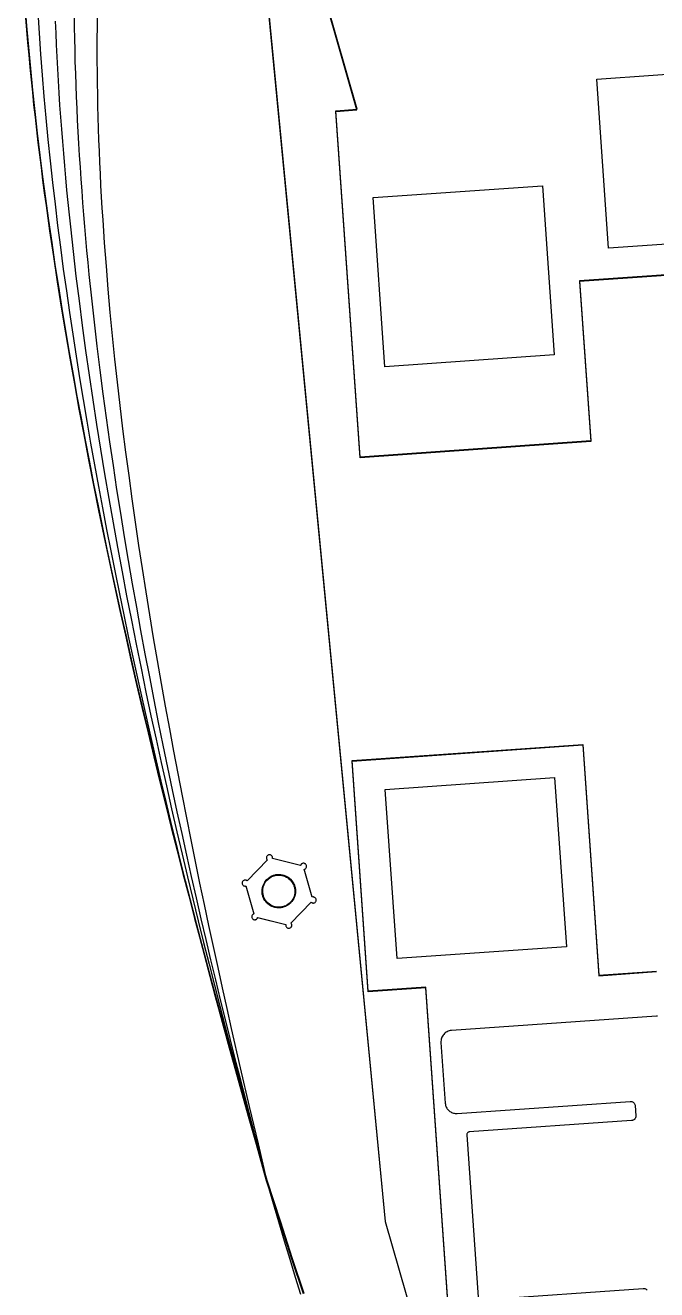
# Model space of a CAD drawing. Extents: x 5 to 192, y -377 to 0.
# Drawn here: x 5.7 to 57.7, y -174.2 to -70 of the extents above; entities that cross this region are included whole.
import ezdxf

# ---------------------------------------------------------------- set-up
doc = ezdxf.new("R2010")
doc.units = 0
for name, color, linetype in [('bottom', 7, 'CONTINUOUS'), ('hipro_lower', 7, 'CONTINUOUS'), ('hipro_upper', 7, 'CONTINUOUS'), ('mid_lower', 7, 'CONTINUOUS'), ('mid_upper', 7, 'CONTINUOUS'), ('plate', 7, 'CONTINUOUS')]:
    doc.layers.add(name, color=color, linetype=linetype)

msp = doc.modelspace()

# ---------------------------------------------------------------- linework, layer by layer
at = {"layer": 'bottom', "color": 7}
msp.add_lwpolyline([(5.678568, -69.413754), (5.760682, -70.429625), (5.847463, -71.448219), (5.938841, -72.469422), (6.034745, -73.493119), (6.135106, -74.519194), (6.239855, -75.547534), (6.348921, -76.578023), (6.462235, -77.610549), (6.579727, -78.644993), (6.701327, -79.68124), (6.826966, -80.719179), (6.956574, -81.758695), (7.090082, -82.799669), (7.227418, -83.841989), (7.368515, -84.885539), (7.513301, -85.930206), (7.661708, -86.975874), (7.969103, -89.069753), (8.290142, -91.166258), (8.624267, -93.26447), (8.970921, -95.363471), (9.329545, -97.462341), (9.699582, -99.560164), (10.080474, -101.656017), (10.471663, -103.748986), (10.872591, -105.838148), (11.2827, -107.922587), (11.701433, -110.001383), (12.128231, -112.073618), (12.562537, -114.138373), (13.003792, -116.194729), (13.45144, -118.241767), (13.904921, -120.27857), (14.363679, -122.304217), (14.827154, -124.31779), (15.294791, -126.318371), (15.766029, -128.305041), (16.240313, -130.276881), (16.717083, -132.232972), (17.195783, -134.172396), (17.675853, -136.094234), (18.156737, -137.997567), (18.637876, -139.881476), (19.118712, -141.745043), (19.598688, -143.587349), (20.077246, -145.407475), (20.553828, -147.204502), (21.027876, -148.977513), (21.966138, -152.447806), (22.88757, -155.811007), (23.787708, -159.059763), (24.66209, -162.186724), (25.506254, -165.184544), (26.581299, -168.523019), (27.590422, -171.61858), (28.534675, -174.481358)], dxfattribs=at)
msp.add_lwpolyline([(25.210326, -141.736253), (25.210326, -141.736253), (25.192946, -141.669249), (25.179146, -141.60213), (25.168867, -141.535005), (25.162051, -141.467979), (25.158566, -141.334657), (25.168216, -141.20302), (25.190528, -141.073924), (25.225026, -140.948225), (25.271236, -140.82678), (25.328683, -140.710444), (25.396894, -140.600073), (25.475393, -140.496524), (25.563706, -140.400653), (25.661359, -140.313316), (25.767874, -140.235369), (25.882784, -140.167667), (25.943236, -140.137926), (26.005608, -140.111068), (26.069839, -140.0872), (26.135872, -140.066427), (26.135872, -140.066427), (26.202875, -140.049051), (26.269992, -140.035256), (26.337116, -140.024981), (26.404139, -140.018169), (26.537461, -140.014691), (26.669097, -140.024349), (26.798195, -140.046668), (26.923897, -140.081172), (27.045345, -140.127388), (27.161685, -140.184841), (27.272058, -140.253056), (27.375609, -140.331559), (27.471481, -140.419875), (27.558822, -140.517529), (27.636769, -140.624047), (27.704468, -140.738954), (27.734209, -140.799406), (27.761064, -140.861776), (27.78493, -140.926007), (27.8057, -140.992039), (27.8057, -140.992039), (27.823076, -141.059046), (27.836871, -141.126167), (27.847145, -141.193294), (27.853957, -141.260321), (27.857437, -141.393645), (27.84778, -141.525282), (27.825463, -141.654377), (27.790963, -141.780074), (27.744747, -141.901517), (27.687297, -142.017849), (27.619086, -142.128216), (27.540584, -142.23176), (27.452269, -142.327627), (27.354616, -142.41496), (27.248098, -142.492902), (27.133188, -142.560599), (27.072736, -142.590338), (27.010367, -142.617194), (26.946133, -142.641061), (26.8801, -142.661831), (26.8801, -142.661831), (26.813095, -142.679208), (26.745978, -142.693005), (26.678853, -142.703281), (26.611828, -142.710096), (26.478508, -142.713577), (26.346875, -142.703923), (26.217782, -142.681609), (26.092087, -142.647109), (25.970647, -142.600897), (25.854315, -142.543449), (25.74395, -142.475237), (25.640404, -142.396737), (25.544539, -142.308424), (25.457204, -142.210771), (25.37926, -142.104253), (25.311562, -141.989344), (25.281822, -141.928892), (25.254965, -141.86652), (25.231097, -141.802287), (25.210326, -141.736253)], close=True, dxfattribs=at)
at = {"layer": 'hipro_lower', "color": 7}
for points in [[(32.974594, -76.994827), (25.098247, -49.526752), (43.410299, -44.275856)], [(9.685321, -69.242708), (9.695052, -70.188749), (9.709532, -71.137625), (9.728699, -72.089229), (9.752495, -73.043457), (9.780859, -74.000208), (9.813729, -74.959376), (9.851048, -75.920853), (9.892754, -76.884542), (9.938787, -77.850333), (9.989087, -78.818124), (10.043594, -79.787813), (10.102247, -80.759293), (10.164987, -81.732459), (10.231753, -82.707208), (10.302486, -83.683437), (10.377124, -84.661041), (10.455608, -85.639914), (10.537877, -86.619956), (10.623872, -87.60106), (10.713532, -88.583121), (10.806797, -89.566036), (10.903608, -90.549703), (11.107622, -92.518865), (11.325093, -94.489777), (11.555541, -96.461606), (11.798484, -98.433516), (12.053439, -100.404675), (12.319927, -102.374248), (12.597465, -104.341403), (12.885572, -106.305307), (13.183767, -108.265126), (13.491569, -110.220026), (13.808495, -112.169175), (14.134065, -114.111738), (14.467797, -116.046882), (14.80921, -117.973773), (15.157822, -119.891579), (15.513153, -121.799466), (15.87472, -123.6966), (16.242042, -125.582148), (16.614638, -127.455277), (16.992027, -129.315152), (17.373727, -131.160941), (17.759256, -132.99181), (18.148134, -134.806926), (18.539879, -136.605455), (18.934009, -138.386564), (19.330043, -140.149419), (19.7275, -141.893187), (20.125899, -143.617034), (20.524757, -145.320128), (20.923595, -147.001634), (21.321929, -148.660719), (21.719279, -150.29655), (22.115164, -151.908292), (22.509101, -153.495114), (22.900611, -155.056182), (23.28921, -156.59066), (24.055754, -159.576519), (24.804883, -162.446026), (25.532746, -165.192509), (26.607799, -168.530984), (27.616927, -171.626543), (28.561183, -174.489318)], [(51.300246, -91.1429), (52.227959, -104.321226), (33.224847, -105.650836), (31.230951, -77.143374), (32.974594, -76.994827)], [(63.176587, -90.319002), (51.300246, -91.1429)], [(32.565872, -130.638372), (51.569685, -129.311203)], [(51.569685, -129.311203), (52.899294, -148.314315)], [(33.895482, -149.641486), (32.565872, -130.638372)], [(52.899294, -148.314315), (57.648849, -147.97764)], [(38.645735, -149.307253), (33.895482, -149.641486)], [(58.987885, -166.985977), (60.305631, -185.984568), (41.302516, -187.314177), (38.645735, -149.307253)]]:
    msp.add_lwpolyline(points, dxfattribs=at)
msp.add_lwpolyline([(25.236792, -141.744219), (25.236792, -141.744219), (25.219415, -141.677214), (25.205619, -141.610096), (25.195343, -141.54297), (25.18853, -141.475945), (25.18505, -141.342623), (25.194706, -141.210985), (25.217022, -141.081889), (25.251525, -140.95619), (25.297738, -140.834744), (25.355189, -140.718407), (25.423401, -140.608036), (25.501903, -140.504487), (25.590218, -140.408616), (25.687871, -140.321279), (25.794389, -140.243332), (25.909296, -140.175632), (25.969748, -140.145892), (26.032118, -140.119035), (26.096349, -140.095167), (26.162382, -140.074396), (26.162382, -140.074396), (26.229387, -140.057019), (26.296507, -140.043222), (26.363634, -140.032947), (26.430659, -140.026134), (26.563982, -140.022655), (26.69562, -140.032312), (26.824715, -140.05463), (26.950412, -140.089133), (27.07186, -140.135349), (27.188195, -140.192801), (27.298565, -140.261016), (27.402111, -140.339519), (27.497981, -140.427834), (27.585316, -140.525488), (27.663264, -140.632006), (27.730963, -140.746914), (27.760701, -140.807365), (27.787559, -140.869736), (27.811427, -140.933967), (27.832197, -140.999998), (27.832197, -140.999998), (27.849573, -141.067005), (27.86337, -141.134126), (27.873647, -141.201253), (27.880462, -141.26828), (27.883942, -141.401604), (27.874285, -141.533241), (27.851968, -141.662337), (27.817468, -141.788034), (27.771252, -141.909478), (27.7138, -142.025811), (27.645588, -142.136178), (27.567084, -142.239724), (27.478771, -142.335591), (27.381115, -142.422925), (27.274598, -142.500868), (27.159688, -142.568566), (27.099239, -142.598306), (27.036866, -142.625162), (26.972635, -142.64903), (26.906602, -142.6698), (26.906602, -142.6698), (26.839597, -142.687178), (26.772478, -142.700974), (26.705353, -142.71125), (26.638327, -142.718065), (26.505005, -142.721545), (26.37337, -142.711891), (26.244274, -142.689577), (26.118574, -142.655077), (25.997132, -142.608865), (25.880797, -142.551416), (25.770427, -142.483204), (25.666881, -142.404704), (25.571011, -142.31639), (25.483676, -142.218737), (25.405728, -142.112219), (25.338029, -141.99731), (25.308289, -141.936857), (25.281431, -141.874485), (25.257563, -141.810252), (25.236792, -141.744219)], close=True, dxfattribs=at)
at = {"layer": 'hipro_upper', "color": 7}
for points in [[(32.977726, -76.940966), (25.101381, -49.472891), (43.413451, -44.221996)], [(11.581242, -69.319774), (11.569622, -70.227982), (11.562608, -71.139228), (11.560143, -72.053423), (11.562176, -72.970478), (11.568652, -73.890302), (11.579516, -74.812805), (11.594715, -75.737897), (11.614194, -76.665488), (11.6379, -77.595489), (11.665777, -78.527807), (11.697772, -79.462355), (11.733832, -80.399042), (11.773901, -81.337778), (11.817926, -82.278473), (11.865852, -83.221037), (11.917626, -84.165382), (11.973193, -85.111414), (12.032499, -86.059045), (12.09549, -87.008186), (12.162113, -87.958743), (12.232312, -88.910632), (12.306033, -89.86376), (12.463828, -91.773372), (12.635064, -93.686857), (12.819309, -95.603502), (13.016128, -97.52258), (13.22509, -99.443375), (13.445762, -101.365166), (13.67771, -103.287231), (13.920502, -105.208854), (14.173703, -107.129312), (14.436883, -109.047886), (14.709607, -110.963855), (14.991443, -112.876501), (15.281957, -114.785101), (15.580717, -116.688938), (15.88729, -118.587289), (16.201243, -120.479437), (16.522142, -122.36466), (16.849555, -124.242238), (17.183049, -126.111452), (17.522191, -127.971582), (17.866547, -129.821906), (18.215686, -131.661707), (18.569174, -133.490262), (18.926578, -135.306853), (19.287464, -137.110759), (19.651401, -138.901261), (20.017955, -140.677637), (20.386693, -142.439169), (20.757182, -144.185136), (21.12899, -145.914819), (21.501683, -147.627496), (21.874828, -149.322449), (22.247992, -150.998956), (22.620743, -152.656299), (23.363271, -155.91061), (24.098949, -159.079619), (24.824314, -162.15757), (25.535901, -165.1387), (26.610946, -168.477172), (27.620069, -171.57273), (28.56432, -174.435503)], [(51.303383, -91.089039), (52.231094, -104.267363), (33.227992, -105.596976), (31.23409, -77.089513), (32.977726, -76.940966)], [(63.179722, -90.265141), (51.303383, -91.089039)], [(32.569014, -130.584508), (51.572827, -129.257339)], [(51.572827, -129.257344), (52.902441, -148.260456)], [(33.898629, -149.587628), (32.569014, -130.584513)], [(52.902441, -148.260456), (57.651991, -147.923782)], [(38.64889, -149.253394), (33.898629, -149.587628)], [(58.99103, -166.932116), (60.308783, -185.930704), (41.305656, -187.260317), (38.64889, -149.253394)]]:
    msp.add_lwpolyline(points, dxfattribs=at)
msp.add_lwpolyline([(25.239939, -141.690395), (25.239939, -141.690395), (25.222561, -141.623391), (25.208763, -141.556272), (25.198487, -141.489146), (25.191672, -141.422121), (25.18819, -141.288799), (25.197844, -141.157161), (25.220159, -141.028065), (25.25466, -140.902365), (25.300872, -140.78092), (25.358322, -140.664583), (25.426536, -140.554213), (25.505034, -140.450664), (25.59335, -140.354793), (25.691003, -140.267456), (25.797521, -140.18951), (25.912428, -140.121811), (25.97288, -140.092071), (26.035252, -140.065214), (26.099484, -140.041346), (26.165516, -140.020575), (26.165516, -140.020575), (26.232521, -140.003198), (26.299641, -139.989401), (26.366768, -139.979125), (26.433794, -139.972312), (26.567116, -139.968832), (26.698754, -139.978488), (26.82785, -140.000806), (26.953547, -140.035309), (27.074992, -140.081524), (27.191327, -140.138976), (27.301697, -140.207191), (27.405246, -140.285694), (27.501115, -140.374009), (27.588453, -140.471664), (27.666398, -140.578182), (27.7341, -140.69309), (27.76384, -140.753541), (27.790698, -140.815912), (27.814567, -140.880143), (27.835339, -140.946175), (27.835339, -140.946175), (27.852718, -141.013182), (27.866515, -141.080302), (27.876792, -141.147429), (27.883604, -141.214456), (27.887086, -141.347779), (27.877429, -141.479416), (27.855113, -141.608511), (27.820609, -141.734208), (27.774394, -141.855652), (27.716944, -141.971985), (27.648728, -142.082352), (27.570226, -142.185898), (27.481908, -142.281765), (27.384252, -142.369099), (27.277735, -142.447043), (27.162825, -142.514742), (27.102373, -142.544481), (27.040001, -142.571338), (26.975769, -142.595206), (26.909737, -142.615977), (26.909737, -142.615977), (26.842732, -142.633354), (26.775612, -142.647151), (26.708485, -142.657427), (26.641459, -142.664241), (26.508137, -142.667722), (26.376501, -142.658068), (26.247406, -142.635754), (26.121706, -142.601253), (26.000264, -142.555041), (25.883929, -142.497592), (25.773561, -142.42938), (25.670013, -142.35088), (25.574145, -142.262566), (25.486812, -142.164913), (25.408867, -142.058395), (25.34117, -141.943486), (25.311432, -141.883034), (25.284575, -141.820662), (25.260709, -141.756429), (25.239939, -141.690395)], close=True, dxfattribs=at)
at = {"layer": 'mid_lower', "color": 7}
for points in [[(23.670433, -47.964775), (35.301612, -168.545216), (42.327084, -192.996733)], [(28.351897, -174.566666), (27.912052, -173.156892), (27.461837, -171.688321), (27.001474, -170.159605), (26.531198, -168.569402), (26.051234, -166.916363), (25.561809, -165.199149), (24.835329, -162.62029), (24.085927, -159.94454), (23.31647, -157.176619), (22.529823, -154.321251), (21.728852, -151.383156), (20.916422, -148.367054), (20.095401, -145.277667), (19.268652, -142.119717), (18.854026, -140.516505), (18.439043, -138.897923), (18.024061, -137.264561), (17.609439, -135.617009), (17.195534, -133.955856), (16.782705, -132.281693), (16.371311, -130.59511), (15.961709, -128.896698), (15.554257, -127.187046), (15.149314, -125.466745), (14.747238, -123.736384), (14.348388, -121.996555), (13.953121, -120.247846), (13.561796, -118.490848), (13.17477, -116.726152), (12.792403, -114.954347), (12.415053, -113.176024), (12.043077, -111.391772), (11.676833, -109.602182), (11.316681, -107.807844), (10.962978, -106.009349), (10.616083, -104.207285), (10.276354, -102.402244), (9.944148, -100.594817), (9.619824, -98.785591), (9.303742, -96.975156), (8.996257, -95.164107), (8.69773, -93.353029), (8.408518, -91.542516), (8.128979, -89.733156), (7.859471, -87.925538), (7.600354, -86.120257), (7.351984, -84.317897), (7.114721, -82.519052), (6.888922, -80.724309), (6.674946, -78.934263), (6.47315, -77.1495), (6.283894, -75.370612), (6.107536, -73.598189), (5.944432, -71.832819), (5.794943, -70.075097), (5.659426, -68.325607)]]:
    msp.add_lwpolyline(points, dxfattribs=at)
msp.add_lwpolyline([(27.599619, -144.084681), (27.587775, -144.053457), (27.571699, -144.025304), (27.55222, -143.999838), (27.53016, -143.976677), (29.193712, -142.254009), (29.21822, -142.274935), (29.244916, -142.292706), (29.273483, -142.307043), (29.303613, -142.317664), (29.334994, -142.324291), (29.367311, -142.326641), (29.400255, -142.324436), (29.433511, -142.317394), (29.480541, -142.298627), (29.521636, -142.271689), (29.556101, -142.237827), (29.583254, -142.198283), (29.602403, -142.154301), (29.612855, -142.107125), (29.613927, -142.057999), (29.604925, -142.008168), (29.58615, -141.961127), (29.559213, -141.920027), (29.525352, -141.885556), (29.485812, -141.858404), (29.441837, -141.839258), (29.394664, -141.828809), (29.345535, -141.827745), (29.295698, -141.836755), (28.637835, -139.542444), (28.684858, -139.523675), (28.725945, -139.496735), (28.76041, -139.462871), (28.78756, -139.423327), (28.806704, -139.379349), (28.817151, -139.332183), (28.818208, -139.283072), (28.809188, -139.233263), (28.790423, -139.18623), (28.763489, -139.145133), (28.729631, -139.110662), (28.690095, -139.083506), (28.64612, -139.064355), (28.598955, -139.053899), (28.549836, -139.052827), (28.500014, -139.06183), (28.468074, -139.073483), (28.438963, -139.08907), (28.412796, -139.108188), (28.389694, -139.130433), (28.369768, -139.155403), (28.353139, -139.182696), (28.339918, -139.211907), (28.330225, -139.242634), (26.006637, -138.663254), (26.013022, -138.631949), (26.016027, -138.600037), (26.014732, -138.567639), (26.008227, -138.534879), (25.989453, -138.487847), (25.962514, -138.446753), (25.928653, -138.412287), (25.889113, -138.385137), (25.845136, -138.365993), (25.797963, -138.355545), (25.748837, -138.354481), (25.698997, -138.363491), (25.651958, -138.382257), (25.610861, -138.409192), (25.576396, -138.44305), (25.549246, -138.48259), (25.530102, -138.526567), (25.51965, -138.573739), (25.518583, -138.622862), (25.527587, -138.672693), (25.539434, -138.703921), (25.555507, -138.732084), (25.574971, -138.757557), (25.596988, -138.780717), (23.933463, -140.503414), (23.908962, -140.48248), (23.882274, -140.464703), (23.85371, -140.450362), (23.823583, -140.439738), (23.792205, -140.43311), (23.759889, -140.430758), (23.726946, -140.432963), (23.693689, -140.440005), (23.646658, -140.458781), (23.605563, -140.485725), (23.571095, -140.519592), (23.543943, -140.559139), (23.524795, -140.603123), (23.514342, -140.650299), (23.513272, -140.699425), (23.522275, -140.749257), (23.541046, -140.79628), (23.567986, -140.837368), (23.601853, -140.871832), (23.6414, -140.898981), (23.685384, -140.918127), (23.73256, -140.928579), (23.781682, -140.929648), (23.831507, -140.920645), (24.489393, -143.214958), (24.442362, -143.233725), (24.401268, -143.260659), (24.366799, -143.294519), (24.339646, -143.33406), (24.320496, -143.37804), (24.310039, -143.425216), (24.308963, -143.474344), (24.317958, -143.524182), (24.336735, -143.571207), (24.363679, -143.612298), (24.397546, -143.646765), (24.437093, -143.673917), (24.481076, -143.693064), (24.528253, -143.703516), (24.577379, -143.704582), (24.627211, -143.695572), (24.659136, -143.683932), (24.688237, -143.66835), (24.714398, -143.649232), (24.7375, -143.626981), (24.757426, -143.602003), (24.77406, -143.5747), (24.787284, -143.545478), (24.79698, -143.514741), (27.120595, -144.094123), (27.114199, -144.125452), (27.111184, -144.157364), (27.112477, -144.189743), (27.119005, -144.222473), (27.137771, -144.269522), (27.164705, -144.310631), (27.19856, -144.34511), (27.238101, -144.37227), (27.282076, -144.391422), (27.329249, -144.401876), (27.37837, -144.402943), (27.428202, -144.393933), (27.475233, -144.375165), (27.516325, -144.348227), (27.55079, -144.314363), (27.577938, -144.274817), (27.597084, -144.230832), (27.607539, -144.183652), (27.608613, -144.134521), (27.599619, -144.084681)], close=True, dxfattribs=at)
at = {"layer": 'mid_upper', "color": 7}
for points in [[(23.667698, -47.965568), (35.298899, -168.546028), (42.324339, -192.997561)], [(28.349164, -174.567489), (27.909317, -173.157717), (27.459099, -171.689144), (26.998736, -170.160431), (26.52846, -168.570227), (26.048493, -166.917191), (25.559068, -165.199977), (24.80979, -162.605566), (24.044421, -159.918149), (23.26554, -157.142311), (22.475723, -154.282634), (21.677548, -151.3437), (21.276132, -149.845944), (20.873593, -148.330092), (20.470254, -146.796718), (20.066435, -145.246393), (19.66246, -143.679692), (19.258652, -142.097186), (18.855331, -140.499449), (18.45282, -138.887053), (18.051441, -137.260572), (17.651517, -135.620578), (17.25337, -133.967644), (16.857321, -132.302342), (16.463694, -130.625247), (16.072809, -128.936929), (15.68499, -127.237963), (15.300559, -125.528922), (14.919837, -123.810377), (14.543148, -122.082902), (14.170812, -120.34707), (13.803153, -118.603453), (13.440493, -116.852625), (13.083152, -115.095158), (12.731455, -113.331625), (12.385723, -111.562599), (12.046278, -109.788653), (11.713442, -108.010359), (11.387538, -106.228291), (11.068888, -104.443021), (10.757813, -102.655121), (10.454637, -100.865167), (10.159681, -99.073729), (9.873267, -97.281381), (9.595718, -95.488696), (9.327356, -93.696245), (9.068502, -91.904603), (8.81948, -90.114341), (8.580612, -88.326033), (8.352218, -86.540254), (8.134623, -84.757571), (7.928147, -82.978564), (7.733114, -81.203798), (7.549844, -79.433854), (7.378662, -77.669299), (7.219888, -75.910708), (7.073844, -74.158653), (6.940854, -72.41371), (6.821238, -70.676445), (6.71532, -68.947437)]]:
    msp.add_lwpolyline(points, dxfattribs=at)
msp.add_lwpolyline([(27.596912, -144.085538), (27.585052, -144.05429), (27.568969, -144.026125), (27.549485, -144.000662), (27.527427, -143.977516), (29.190986, -142.25482), (29.215495, -142.275752), (29.242185, -142.293527), (29.27075, -142.307865), (29.30088, -142.318487), (29.332261, -142.325113), (29.364583, -142.327463), (29.397537, -142.325258), (29.430811, -142.318218), (29.477834, -142.29945), (29.518923, -142.272513), (29.553389, -142.238651), (29.580539, -142.199107), (29.59968, -142.155127), (29.610127, -142.107954), (29.611186, -142.058833), (29.602167, -142.009007), (29.583404, -141.961965), (29.556472, -141.920862), (29.522619, -141.886388), (29.483084, -141.859232), (29.439112, -141.840084), (29.391944, -141.829634), (29.342823, -141.828572), (29.29299, -141.837587), (28.635092, -139.543267), (28.682112, -139.5245), (28.723202, -139.497562), (28.75767, -139.463698), (28.784827, -139.424154), (28.803976, -139.380175), (28.814434, -139.333007), (28.8155, -139.283894), (28.806491, -139.234083), (28.7877, -139.187046), (28.760751, -139.145949), (28.726887, -139.111479), (28.687347, -139.084327), (28.643375, -139.065179), (28.596207, -139.054726), (28.547086, -139.053654), (28.497256, -139.062655), (28.465326, -139.074309), (28.436217, -139.089894), (28.410053, -139.10901), (28.386949, -139.131254), (28.367022, -139.156224), (28.350393, -139.183517), (28.337177, -139.212732), (28.327492, -139.243467), (26.003845, -138.664092), (26.010223, -138.632777), (26.013241, -138.600863), (26.011965, -138.568469), (26.005466, -138.53571), (25.986695, -138.488684), (25.959761, -138.447592), (25.925903, -138.413126), (25.886362, -138.385973), (25.842385, -138.366826), (25.795212, -138.356373), (25.746083, -138.355304), (25.696243, -138.36431), (25.6492, -138.38308), (25.6081, -138.410019), (25.57363, -138.443881), (25.54648, -138.483425), (25.527336, -138.527405), (25.516889, -138.57458), (25.515824, -138.623706), (25.524831, -138.673538), (25.53668, -138.704771), (25.552751, -138.732928), (25.572212, -138.758392), (25.594237, -138.781545), (23.930705, -140.504245), (23.906206, -140.483322), (23.879519, -140.465551), (23.850954, -140.451214), (23.820825, -140.44059), (23.789444, -140.433961), (23.757121, -140.431606), (23.72417, -140.433808), (23.690903, -140.440846), (23.643882, -140.459623), (23.602795, -140.486565), (23.568331, -140.520429), (23.541182, -140.559973), (23.522037, -140.603955), (23.511588, -140.65113), (23.510524, -140.700257), (23.519537, -140.750093), (23.538292, -140.797121), (23.565223, -140.838211), (23.599084, -140.872676), (23.638628, -140.899825), (23.68261, -140.91897), (23.729784, -140.92942), (23.778904, -140.930487), (23.828724, -140.921482), (24.486655, -143.215783), (24.439614, -143.234552), (24.398513, -143.261488), (24.36404, -143.295348), (24.336883, -143.334889), (24.31773, -143.37887), (24.307271, -143.426048), (24.306193, -143.475181), (24.315185, -143.525026), (24.333968, -143.572048), (24.360916, -143.613137), (24.394787, -143.647603), (24.434336, -143.674755), (24.478323, -143.693904), (24.525502, -143.704358), (24.574632, -143.705427), (24.624468, -143.696422), (24.656385, -143.68477), (24.68548, -143.669184), (24.711636, -143.650065), (24.734734, -143.627818), (24.754657, -143.602842), (24.771286, -143.575542), (24.784503, -143.546319), (24.794191, -143.515575), (27.11789, -144.094961), (27.111507, -144.126283), (27.108479, -144.158185), (27.109757, -144.190559), (27.116292, -144.223294), (27.135053, -144.270343), (27.161982, -144.311451), (27.195838, -144.34593), (27.235375, -144.37309), (27.27935, -144.39224), (27.326521, -144.402691), (27.375639, -144.403753), (27.425464, -144.394737), (27.472512, -144.375975), (27.513615, -144.349045), (27.548085, -144.315189), (27.57524, -144.27565), (27.594387, -144.231671), (27.604839, -144.184493), (27.605913, -144.13536), (27.596917, -144.085515)], close=True, dxfattribs=at)
at = {"layer": 'plate', "color": 7}
for points in [[(8.123125, -69.696525), (8.161728, -70.675462), (8.204995, -71.657226), (8.252866, -72.641705), (8.305282, -73.628798), (8.362182, -74.618396), (8.423505, -75.610394), (8.489193, -76.604685), (8.559184, -77.601163), (8.633419, -78.599725), (8.711838, -79.600262), (8.79438, -80.602669), (8.880986, -81.606838), (8.971595, -82.612666), (9.066147, -83.620046), (9.164583, -84.628872), (9.266841, -85.639035), (9.372862, -86.650434), (9.482586, -87.66296), (9.595953, -88.676507), (9.833375, -90.706246), (10.084646, -92.738796), (10.349286, -94.773312), (10.626814, -96.808949), (10.91675, -98.844854), (11.218611, -100.880181), (11.531919, -102.914082), (11.856192, -104.945711), (12.190949, -106.974217), (12.535709, -108.998752), (12.889993, -111.018469), (13.253317, -113.03252), (13.625203, -115.040056), (14.005169, -117.04023), (14.392735, -119.032193), (14.787419, -121.015098), (15.188741, -122.988095), (15.59622, -124.950338), (16.009375, -126.900978), (16.427726, -128.839167), (16.850792, -130.764057), (17.278091, -132.6748), (17.709144, -134.570547), (18.143469, -136.450452), (18.580585, -138.313665), (19.020013, -140.159338), (19.46127, -141.986624), (19.903876, -143.794674), (20.347351, -145.582641), (20.791213, -147.349676), (21.234983, -149.09493), (21.678178, -150.817557), (22.120318, -152.516708), (22.560923, -154.191535), (22.999512, -155.84119), (23.435603, -157.464825), (23.868717, -159.06159), (24.298371, -160.63064), (24.724087, -162.171126), (25.145382, -163.682199), (25.561776, -165.16301), (26.636829, -168.501484), (27.645956, -171.597043), (28.590212, -174.459819)], [(52.712485, -74.466247), (66.646824, -73.493503)], [(53.68593, -88.403028), (52.712485, -74.466247)], [(67.622711, -87.429582), (53.68593, -88.403028)], [(35.305282, -132.965526), (49.242062, -131.992082)], [(49.242062, -131.992082), (50.215505, -145.928861)], [(36.281168, -146.901606), (35.305282, -132.965526)], [(50.215505, -145.928861), (36.281168, -146.901606)], [(57.727074, -151.640276), (57.646294, -151.64239), (40.747653, -152.823969), (40.653762, -152.835352), (40.563208, -152.855778), (40.476426, -152.884746), (40.393856, -152.921756), (40.315926, -152.96631), (40.243076, -153.017907), (40.175736, -153.076048), (40.114344, -153.140234), (40.059335, -153.209964), (40.011141, -153.28474), (39.970201, -153.364063), (39.936948, -153.447431), (39.911814, -153.534347), (39.895236, -153.624309), (39.887649, -153.71682), (39.889488, -153.811379), (40.238248, -158.799124), (40.250026, -158.895938), (40.271809, -158.990559), (40.27186, -158.990736), (40.297488, -159.067183), (40.329353, -159.140188), (40.367084, -159.209491), (40.410323, -159.274843), (40.458697, -159.335984), (40.511847, -159.392659), (40.569403, -159.444607), (40.631003, -159.491579), (40.696279, -159.533314), (40.764869, -159.569557), (40.836403, -159.600055), (40.910518, -159.624546), (40.98685, -159.642778), (41.065034, -159.654495), (41.144701, -159.659438), (41.225488, -159.657352), (55.475644, -158.660894), (55.540668, -158.662088), (55.603297, -158.674244), (55.662342, -158.696538), (55.716619, -158.728141), (55.764937, -158.768232), (55.806108, -158.815987), (55.838948, -158.870576), (55.862265, -158.931181), (55.871117, -158.969545), (55.875933, -159.008798), (55.934317, -159.844853), (55.935031, -159.883151), (55.93193, -159.920621), (55.925189, -159.957065), (55.914983, -159.992274), (55.901488, -160.026051), (55.884881, -160.058193), (55.865339, -160.088492), (55.843035, -160.11675), (55.818148, -160.142762), (55.790851, -160.166328), (55.761323, -160.187242), (55.729741, -160.205304), (55.696276, -160.220308), (55.661107, -160.232056), (55.624412, -160.240341), (55.586363, -160.244961), (42.218964, -161.179675), (42.175154, -161.187028), (42.134237, -161.202603), (42.097153, -161.225918), (42.064837, -161.256484), (42.039117, -161.292705), (42.021202, -161.3327), (42.011466, -161.375458), (42.010293, -161.419964), (42.945171, -174.787311)], [(43.185242, -174.995871), (56.552635, -174.061155), (56.617636, -174.062303), (56.68024, -174.074447), (56.739259, -174.096751), (56.793511, -174.128387), (56.841812, -174.168526), (56.882973, -174.216337)]]:
    msp.add_lwpolyline(points, dxfattribs=at)
for points in [[(48.238934, -83.248043), (49.214821, -97.184122), (35.27804, -98.157568), (34.302855, -84.223929)], [(25.265823, -141.714719), (25.265823, -141.714719), (25.248446, -141.647714), (25.234649, -141.580596), (25.224374, -141.51347), (25.21756, -141.446445), (25.214081, -141.313123), (25.223737, -141.181485), (25.246053, -141.052389), (25.280555, -140.92669), (25.326769, -140.805244), (25.384219, -140.688907), (25.452434, -140.578537), (25.530932, -140.474988), (25.619248, -140.379117), (25.716901, -140.29178), (25.823419, -140.213833), (25.938326, -140.146133), (25.998778, -140.116393), (26.061148, -140.089536), (26.125379, -140.065668), (26.191412, -140.044897), (26.191412, -140.044897), (26.258417, -140.02752), (26.325536, -140.013724), (26.392664, -140.003448), (26.459689, -139.996635), (26.593011, -139.993156), (26.724647, -140.002813), (26.853745, -140.025131), (26.979442, -140.059634), (27.100887, -140.10585), (27.217222, -140.163302), (27.327593, -140.231517), (27.431141, -140.310019), (27.527011, -140.398335), (27.614346, -140.495989), (27.692291, -140.602507), (27.75999, -140.717414), (27.789728, -140.777866), (27.816586, -140.840236), (27.840455, -140.904467), (27.861224, -140.970499), (27.861224, -140.970499), (27.878603, -141.037506), (27.8924, -141.104627), (27.902674, -141.171753), (27.909489, -141.23878), (27.912969, -141.372104), (27.903315, -141.503741), (27.880998, -141.632837), (27.846495, -141.758534), (27.800282, -141.879977), (27.74283, -141.996311), (27.674615, -142.106678), (27.596114, -142.210224), (27.507798, -142.306091), (27.410145, -142.393425), (27.303625, -142.471369), (27.188718, -142.539067), (27.128266, -142.568806), (27.065896, -142.595662), (27.001665, -142.61953), (26.935632, -142.640301), (26.935632, -142.640301), (26.868627, -142.657678), (26.801507, -142.671474), (26.734383, -142.68175), (26.667357, -142.688564), (26.534035, -142.692046), (26.402399, -142.682392), (26.273304, -142.660077), (26.147604, -142.625577), (26.026162, -142.579365), (25.909827, -142.521916), (25.799456, -142.453704), (25.69591, -142.375204), (25.600041, -142.286891), (25.512705, -142.189237), (25.434758, -142.082719), (25.367059, -141.96781), (25.337319, -141.907358), (25.310462, -141.844985), (25.286594, -141.780752), (25.265823, -141.714719)]]:
    msp.add_lwpolyline(points, close=True, dxfattribs=at)

doc.saveas('drawing.dxf')
